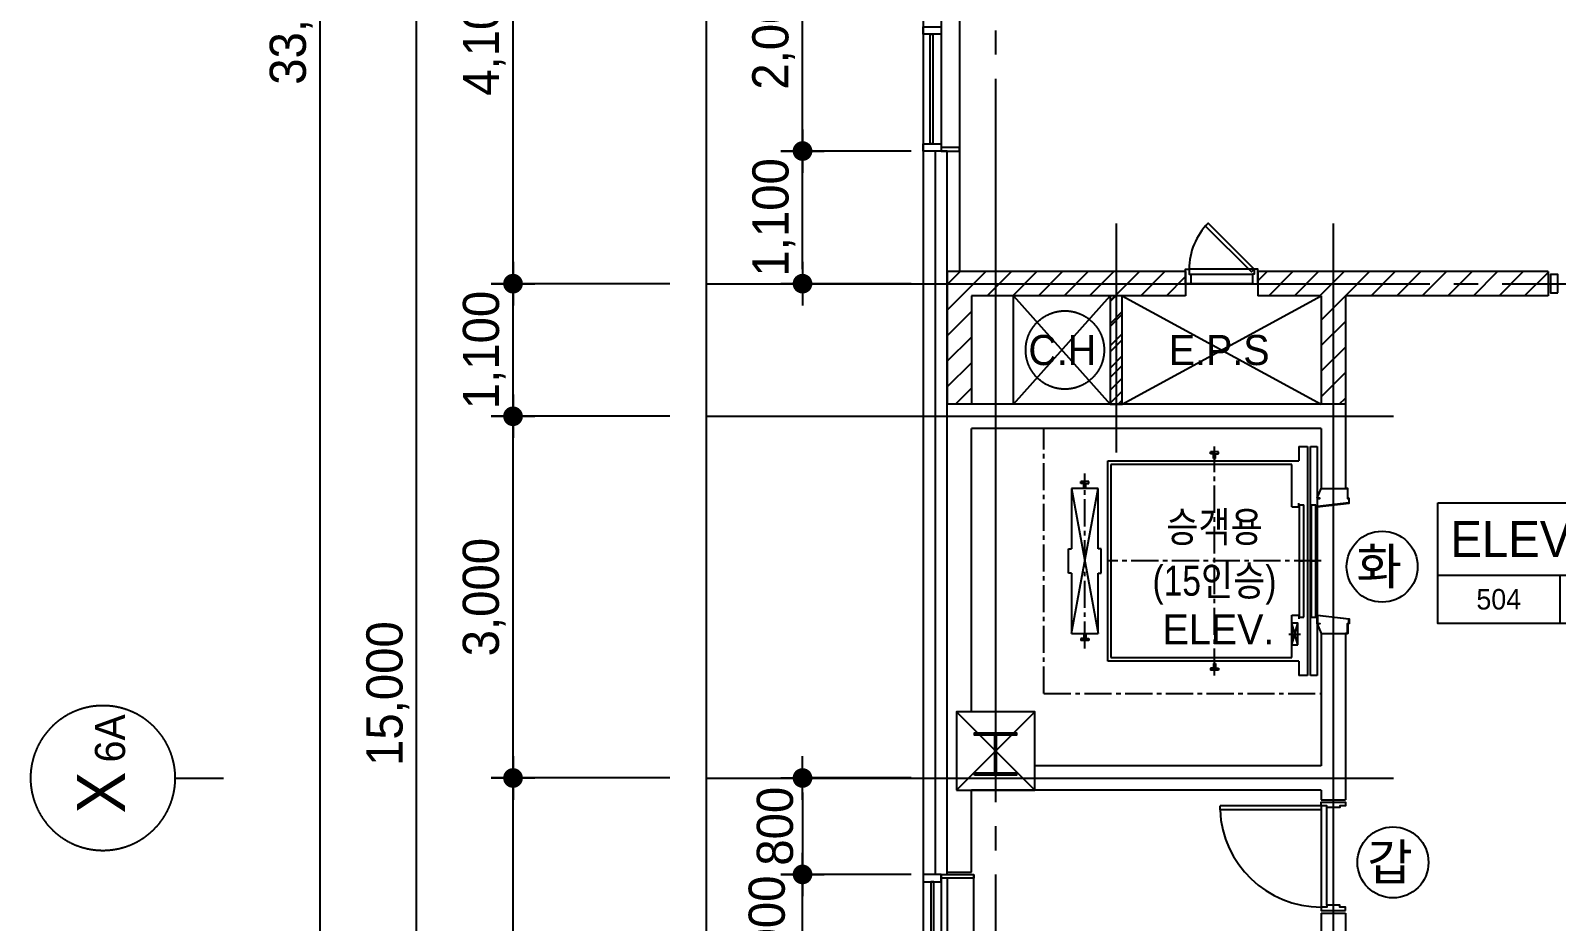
# Model space of a CAD drawing. Extents: x 14327773 to 14405935, y -1804798 to -1750552.
# Drawn here: x 14327773 to 14340423, y -1785939 to -1778549 of the extents above; entities that cross this region are included whole.
import ezdxf
from ezdxf.enums import TextEntityAlignment as Align

# ---------------------------------------------------------------- set-up
doc = ezdxf.new("R2010")
doc.units = 0
doc.header["$LTSCALE"] = 100
doc.header["$MEASUREMENT"] = 0
doc.header["$PDSIZE"] = -10
doc.linetypes.add('CEN', pattern=[66, 60, -2, 2, -2])
doc.linetypes.add('CENTER2', pattern=[1.125, 0.75, -0.125, 0.125, -0.125])
doc.layers.get('0').update_dxf_attribs({"linetype": 'CONTINUOUS'})
doc.layers.get('Defpoints').update_dxf_attribs({"linetype": 'CONTINUOUS'})
for name, color, linetype in [('0-내벽고정식', 7, 'CONTINUOUS'), ('8', 8, 'CONTINUOUS'), ('AXIS', 7, 'CEN'), ('CEN', 1, 'CEN'), ('COL', 2, 'CONTINUOUS'), ('col2', 3, 'CONTINUOUS'), ('DIM', 7, 'CONTINUOUS'), ('elev', 7, 'CONTINUOUS'), ('HAT', 5, 'CONTINUOUS'), ('HOISTWAY', 9, 'CONTINUOUS'), ('TEXT', 2, 'CONTINUOUS'), ('TEXT1', 7, 'CONTINUOUS'), ('WALL', 2, 'CONTINUOUS'), ('WALL-1', 7, 'CONTINUOUS'), ('WALLBR', 3, 'CONTINUOUS'), ('WID', 4, 'CONTINUOUS'), ('WINE', 8, 'CONTINUOUS'), ('지시선', 7, 'CONTINUOUS')]:
    doc.layers.add(name, color=color, linetype=linetype)
doc.styles.add('HY울를도M', font='HYWULM.TTF')
doc.styles.add('굴림', font='H2HDRM.TTF')
doc.styles.add('돋음', font='Dotum.ttf', dxfattribs={"height": 3})
doc.dimstyles.new('DIM100', dxfattribs={"dimtxt": 300, "dimasz": 120, "dimexe": 1, "dimexo": 100, "dimgap": 60, "dimtad": 1, "dimdec": 4, "dimzin": 0, "dimdsep": 46, "dimlunit": 6, "dimtxsty": '굴림', "dimblk": 'DOTT', "dimcen": 0.09, "dimadec": 0, "dimazin": 0, "dimtfac": 1, "dimtdec": 4, "dimtofl": 0, "dimtmove": 2, "dimatfit": 2, "dimldrblk": 'DOTT', "dimfxl": 1, "dimtolj": 1, "dimtzin": 0, "dimarcsym": 0})
doc.dimstyles.new('DIM50', dxfattribs={"dimscale": 50, "dimtxt": 3, "dimasz": 1.2, "dimexe": 1, "dimexo": 1, "dimgap": 0.6, "dimtad": 1, "dimdec": 4, "dimzin": 0, "dimdsep": 46, "dimlunit": 6, "dimtxsty": '굴림', "dimblk": 'DOTT', "dimcen": 0.09, "dimadec": 0, "dimazin": 0, "dimtfac": 1, "dimtdec": 4, "dimtofl": 0, "dimtmove": 2, "dimatfit": 2, "dimldrblk": 'DOTT', "dimfxl": 1, "dimtolj": 1, "dimtzin": 0, "dimarcsym": 0})
pattern_1 = [(45, (1645526.7, -3035737.57), (-106.0660172, 106.0660172), [])]

# ---------------------------------------------------------------- blocks, each defined once
blk = doc.blocks.new('승객용15인승')
at = {"layer": 'elev', "color": 4, "ltscale": 5}
for p, q in [((-90, -1550), (-90, 350)), ((-90, 350), (-35, 350)), ((-35, 350), (-35, -600)), ((-80, -1065), (-80, -135)), ((-80, -135), (-45, -135)), ((-45, -1065), (-45, -135)), ((-90, -600), (-45, -600)), ((-35, -600), (-35, -1550)), ((-80, -1065), (-45, -1065)), ((-35, -1550), (-90, -1550))]:
    blk.add_line(p, q, dxfattribs=at)
at = {"layer": 'elev', "color": 8, "ltscale": 5}
for p, q in [((-1994, 44), (-1994, 60)), ((-1926, 60), (-1994, 60)), ((-1968, 44), (-1994, 44)), ((-1968, 0), (-1968, 44)), ((-1952, 0), (-1952, 44)), ((-1952, 44), (-1926, 44)), ((-1926, 44), (-1926, 60)), ((-2070, 0), (-1850, -1200)), ((-2070, -1200), (-1850, 0)), ((-2070, 0), (-2070, -500)), ((-1850, 0), (-2070, 0)), ((-1850, -500), (-1850, 0)), ((-2095, -700), (-2095, -500)), ((-2095, -500), (-2070, -500)), ((-1825, -500), (-1850, -500)), ((-1825, -700), (-1825, -500)), ((-2070, -700), (-2095, -700)), ((-2070, -700), (-2070, -1200)), ((-1850, -1200), (-1850, -700)), ((-1850, -700), (-1825, -700)), ((-2070, -1200), (-1850, -1200)), ((-1994, -1244), (-1994, -1260)), ((-1968, -1244), (-1994, -1244)), ((-1926, -1260), (-1994, -1260)), ((-1968, -1200), (-1968, -1244)), ((-1952, -1200), (-1952, -1244)), ((-1952, -1244), (-1926, -1244)), ((-1926, -1244), (-1926, -1260))]:
    blk.add_line(p, q, dxfattribs=at)
at = {"layer": 'HOISTWAY', "ltscale": 5}
for p, q in [((-919, 290), (-919, 306)), ((-851, 306), (-919, 306)), ((-893, 290), (-919, 290)), ((-893, 250), (-893, 290)), ((-877, 290), (-851, 290)), ((-877, 250), (-877, 290)), ((-851, 290), (-851, 306)), ((-185, 350), (-185, 230)), ((-185, 350), (-115, 350)), ((-115, 350), (-115, -1550)), ((-1770, 230), (-185, 230)), ((-1770, -1430), (-1770, 230)), ((-245, 200), (-1745, 200)), ((-1745, 200), (-1745, -1400)), ((-893, 250), (-877, 250)), ((-245, -150), (-245, 200)), ((-185, -150), (-185, -120)), ((-245, -150), (-185, -150)), ((-180, -1065), (-180, -135)), ((-180, -135), (-145, -135)), ((-145, -1065), (-145, -135)), ((-180, -600), (-145, -600)), ((-245, -1400), (-245, -1050)), ((-245, -1050), (-185, -1050)), ((-185, -1050), (-185, -1080)), ((-180, -1065), (-145, -1065)), ((-185, -1430), (-1770, -1430)), ((-1745, -1400), (-245, -1400)), ((-893, -1490), (-919, -1490)), ((-919, -1490), (-919, -1506)), ((-851, -1506), (-919, -1506)), ((-893, -1450), (-877, -1450)), ((-893, -1450), (-893, -1490)), ((-877, -1450), (-877, -1490)), ((-877, -1490), (-851, -1490)), ((-851, -1490), (-851, -1506)), ((-185, -1430), (-185, -1550)), ((-115, -1550), (-185, -1550))]:
    blk.add_line(p, q, dxfattribs=at)
at = {"layer": 'HOISTWAY', "color": 1, "linetype": 'CENTER2', "ltscale": 3}
for p, q in [((-885, -1550), (-885, 350)), ((-1960, -1326), (-1960, 127)), ((0, -600), (-1770, -600))]:
    blk.add_line(p, q, dxfattribs=at)
at = {"layer": 'HOISTWAY', "ltscale": 200}
for p, q in [((-245, -1296), (-195, -1116)), ((-195, -1296), (-245, -1116)), ((-268, -1206), (-172, -1206))]:
    blk.add_line(p, q, dxfattribs=at)
at = {"layer": 'HOISTWAY'}
blk.add_lwpolyline([(-195, -1296), (-195, -1116), (-245, -1116), (-245, -1296)], close=True, dxfattribs=at)
blk = doc.blocks.new('DOTT')
for p, q in [((0, 1.5), (0, -1.5)), ((-1.5, 0), (1.5, 0))]:
    blk.add_line(p, q)
at = {"color": 6, "const_width": 0.68}
blk.add_lwpolyline([(-0.34, 0, 1), (0.34, 0, 1)], format="xyb", close=True, dxfattribs=at)
blk = doc.blocks.new('*D25')
at = {"layer": 'Defpoints', "color": 0, "lineweight": -3}
for p in [(14330173, -1761549), (14333373, -1761549), (14333373, -1795249)]:
    blk.add_point(p, dxfattribs=at)
at = {"layer": 'DIM', "color": 7, "lineweight": -2}
for p, q in [((14333073, -1761549), (14330073, -1761549)), ((14330173, -1795129), (14330173, -1761669)), ((14333073, -1795249), (14330073, -1795249))]:
    blk.add_line(p, q, dxfattribs=at)
at = {"layer": 'DIM', "color": 7, "lineweight": -2, "xscale": 120, "yscale": 120, "zscale": 120}
for p, rotation in [((14330173, -1761549), 90), ((14330173, -1795249), 270)]:
    blk.add_blockref('DOTT', p, dxfattribs=dict(at, rotation=rotation))
at = {"layer": 'DIM', "color": 3, "insert": (14329934, -1778399), "char_height": 300, "attachment_point": 5, "rotation": 90, "style": '굴림'}
blk.add_mtext('\\A1;33,700', dxfattribs=at)
blk = doc.blocks.new('*D28')
at = {"layer": 'Defpoints', "color": 0, "lineweight": -3}
for p in [(14330973, -1776549), (14333373, -1776549), (14333373, -1791549)]:
    blk.add_point(p, dxfattribs=at)
at = {"layer": 'DIM', "color": 7, "lineweight": -2}
for p, q in [((14333073, -1776549), (14330873, -1776549)), ((14330973, -1791429), (14330973, -1776669)), ((14333073, -1791549), (14330873, -1791549))]:
    blk.add_line(p, q, dxfattribs=at)
at = {"layer": 'DIM', "color": 7, "lineweight": -2, "xscale": 120, "yscale": 120, "zscale": 120}
for p, rotation in [((14330973, -1776549), 90), ((14330973, -1791549), 270)]:
    blk.add_blockref('DOTT', p, dxfattribs=dict(at, rotation=rotation))
at = {"layer": 'DIM', "color": 3, "insert": (14330735, -1784049), "char_height": 300, "attachment_point": 5, "rotation": 90, "style": '굴림'}
blk.add_mtext('\\A1;15,000', dxfattribs=at)
blk = doc.blocks.new('*D30')
at = {"layer": 'Defpoints', "color": 0, "lineweight": -3}
for p in [(14331773, -1776549), (14333373, -1776549), (14333373, -1780649)]:
    blk.add_point(p, dxfattribs=at)
at = {"layer": 'DIM', "color": 7, "lineweight": -2}
for p, q in [((14333073, -1776549), (14331673, -1776549)), ((14331773, -1780529), (14331773, -1776669)), ((14333073, -1780649), (14331673, -1780649))]:
    blk.add_line(p, q, dxfattribs=at)
at = {"layer": 'DIM', "color": 7, "lineweight": -2, "xscale": 120, "yscale": 120, "zscale": 120}
for p, rotation in [((14331773, -1776549), 90), ((14331773, -1780649), 270)]:
    blk.add_blockref('DOTT', p, dxfattribs=dict(at, rotation=rotation))
at = {"layer": 'DIM', "color": 3, "insert": (14331535, -1778599), "char_height": 300, "attachment_point": 5, "rotation": 90, "style": '굴림'}
blk.add_mtext('\\A1;4,100', dxfattribs=at)
blk = doc.blocks.new('*D31')
at = {"layer": 'Defpoints', "color": 0, "lineweight": -3}
for p in [(14331773, -1784749), (14333373, -1784749), (14333373, -1791549)]:
    blk.add_point(p, dxfattribs=at)
at = {"layer": 'DIM', "color": 7, "lineweight": -2}
for p, q in [((14333073, -1784749), (14331673, -1784749)), ((14331773, -1791429), (14331773, -1784869)), ((14333073, -1791549), (14331673, -1791549))]:
    blk.add_line(p, q, dxfattribs=at)
at = {"layer": 'DIM', "color": 7, "lineweight": -2, "xscale": 120, "yscale": 120, "zscale": 120}
for p, rotation in [((14331773, -1784749), 90), ((14331773, -1791549), 270)]:
    blk.add_blockref('DOTT', p, dxfattribs=dict(at, rotation=rotation))
at = {"layer": 'DIM', "color": 3, "insert": (14331534, -1788149), "char_height": 300, "attachment_point": 5, "rotation": 90, "style": '굴림'}
blk.add_mtext('\\A1;6,800', dxfattribs=at)
blk = doc.blocks.new('*D32')
at = {"layer": 'Defpoints', "color": 0, "lineweight": -3}
for p in [(14331773, -1780649), (14333373, -1780649), (14333373, -1781749)]:
    blk.add_point(p, dxfattribs=at)
at = {"layer": 'DIM', "color": 7, "lineweight": -2}
for p, q in [((14333073, -1780649), (14331673, -1780649)), ((14331773, -1781629), (14331773, -1780769)), ((14333073, -1781749), (14331673, -1781749))]:
    blk.add_line(p, q, dxfattribs=at)
at = {"layer": 'DIM', "color": 7, "lineweight": -2, "xscale": 120, "yscale": 120, "zscale": 120}
for p, rotation in [((14331773, -1780649), 90), ((14331773, -1781749), 270)]:
    blk.add_blockref('DOTT', p, dxfattribs=dict(at, rotation=rotation))
at = {"layer": 'DIM', "color": 3, "insert": (14331535, -1781199), "char_height": 300, "attachment_point": 5, "rotation": 90, "style": '굴림'}
blk.add_mtext('\\A1;1,100', dxfattribs=at)
blk = doc.blocks.new('*D33')
at = {"layer": 'Defpoints', "color": 0, "lineweight": -3}
for p in [(14331773, -1781749), (14333373, -1781749), (14333373, -1784749)]:
    blk.add_point(p, dxfattribs=at)
at = {"layer": 'DIM', "color": 7, "lineweight": -2}
for p, q in [((14333073, -1781749), (14331673, -1781749)), ((14331773, -1784629), (14331773, -1781869)), ((14333073, -1784749), (14331673, -1784749))]:
    blk.add_line(p, q, dxfattribs=at)
at = {"layer": 'DIM', "color": 7, "lineweight": -2, "xscale": 120, "yscale": 120, "zscale": 120}
for p, rotation in [((14331773, -1781749), 90), ((14331773, -1784749), 270)]:
    blk.add_blockref('DOTT', p, dxfattribs=dict(at, rotation=rotation))
at = {"layer": 'DIM', "color": 3, "insert": (14331534, -1783249), "char_height": 300, "attachment_point": 5, "rotation": 90, "style": '굴림'}
blk.add_mtext('\\A1;3,000', dxfattribs=at)
blk = doc.blocks.new('TT1')
at = {"layer": 'TEXT1'}
for p, q in [((-1013, -600), (1013, -600)), ((0, -600), (0, -1000))]:
    blk.add_line(p, q, dxfattribs=at)
blk.add_lwpolyline([(-1013, 0), (1013, 0), (1013, -1000), (-1013, -1000)], close=True, dxfattribs=at)
blk = doc.blocks.new('*D131')
at = {"layer": 'Defpoints', "color": 0, "lineweight": -3, "ltscale": 3}
for p in [(14335173, -1784749), (14334173, -1785549), (14335173, -1785549)]:
    blk.add_point(p, dxfattribs=at)
at = {"layer": 'DIM', "color": 7, "lineweight": -2, "ltscale": 3}
for p, q in [((14335073, -1784749), (14334172, -1784749)), ((14334173, -1784869), (14334173, -1785429)), ((14335073, -1785549), (14334172, -1785549))]:
    blk.add_line(p, q, dxfattribs=at)
at = {"layer": 'DIM', "color": 7, "lineweight": -2, "ltscale": 3, "xscale": 120, "yscale": 120, "zscale": 120}
for p, rotation in [((14334173, -1784749), 90), ((14334173, -1785549), 270)]:
    blk.add_blockref('DOTT', p, dxfattribs=dict(at, rotation=rotation))
at = {"layer": 'DIM', "color": 3, "ltscale": 3, "insert": (14333946, -1785149), "char_height": 300, "attachment_point": 5, "rotation": 90, "style": '굴림'}
blk.add_mtext('\\A1;800', dxfattribs=at)
blk = doc.blocks.new('*D132')
at = {"layer": 'Defpoints', "color": 0, "lineweight": -3, "ltscale": 3}
for p in [(14334173, -1785549), (14335173, -1785549), (14335173, -1786549)]:
    blk.add_point(p, dxfattribs=at)
at = {"layer": 'DIM', "color": 7, "lineweight": -2, "ltscale": 3}
for p, q in [((14335073, -1785549), (14334172, -1785549)), ((14334173, -1786429), (14334173, -1785669)), ((14335073, -1786549), (14334172, -1786549))]:
    blk.add_line(p, q, dxfattribs=at)
at = {"layer": 'DIM', "color": 7, "lineweight": -2, "ltscale": 3, "xscale": 120, "yscale": 120, "zscale": 120}
for p, rotation in [((14334173, -1785549), 90), ((14334173, -1786549), 270)]:
    blk.add_blockref('DOTT', p, dxfattribs=dict(at, rotation=rotation))
at = {"layer": 'DIM', "color": 3, "ltscale": 3, "insert": (14333904, -1786049), "char_height": 300, "attachment_point": 5, "rotation": 90, "style": '굴림'}
blk.add_mtext('\\A1;1,000', dxfattribs=at)
blk = doc.blocks.new('*D134')
at = {"layer": 'Defpoints', "color": 0, "lineweight": -3, "ltscale": 3}
for p in [(14334173, -1777549), (14335173, -1777549), (14335173, -1779549)]:
    blk.add_point(p, dxfattribs=at)
at = {"layer": 'DIM', "color": 7, "lineweight": -2, "ltscale": 3}
for p, q in [((14335073, -1777549), (14334172, -1777549)), ((14334173, -1779429), (14334173, -1777669)), ((14335073, -1779549), (14334172, -1779549))]:
    blk.add_line(p, q, dxfattribs=at)
at = {"layer": 'DIM', "color": 7, "lineweight": -2, "ltscale": 3, "xscale": 120, "yscale": 120, "zscale": 120}
for p, rotation in [((14334173, -1777549), 90), ((14334173, -1779549), 270)]:
    blk.add_blockref('DOTT', p, dxfattribs=dict(at, rotation=rotation))
at = {"layer": 'DIM', "color": 3, "ltscale": 3, "insert": (14333934, -1778549), "char_height": 300, "attachment_point": 5, "rotation": 90, "style": '굴림'}
blk.add_mtext('\\A1;2,000', dxfattribs=at)
blk = doc.blocks.new('*D135')
at = {"layer": 'Defpoints', "color": 0, "lineweight": -3, "ltscale": 3}
for p in [(14334173, -1779549), (14335173, -1779549), (14335173, -1780649)]:
    blk.add_point(p, dxfattribs=at)
at = {"layer": 'DIM', "color": 7, "lineweight": -2, "ltscale": 3}
for p, q in [((14335073, -1779549), (14334172, -1779549)), ((14334173, -1780529), (14334173, -1779669)), ((14335073, -1780649), (14334172, -1780649))]:
    blk.add_line(p, q, dxfattribs=at)
at = {"layer": 'DIM', "color": 7, "lineweight": -2, "ltscale": 3, "xscale": 120, "yscale": 120, "zscale": 120}
for p, rotation in [((14334173, -1779549), 90), ((14334173, -1780649), 270)]:
    blk.add_blockref('DOTT', p, dxfattribs=dict(at, rotation=rotation))
at = {"layer": 'DIM', "color": 3, "ltscale": 3, "insert": (14333935, -1780099), "char_height": 300, "attachment_point": 5, "rotation": 90, "style": '굴림'}
blk.add_mtext('\\A1;1,100', dxfattribs=at)
blk = doc.blocks.new('BOMBOM_S')
at = {"color": 7}
blk.add_line((0, 0.4), (0, 0), dxfattribs=at)
blk.add_lwpolyline([(-0.6, 1, 1), (0.6, 1, 1), (-0.6, 1, 1)], format="xyb", dxfattribs=at)
at = {"color": 1, "style": '돋음'}
for tag, p, height in [('X', (-0.295, 0.816), 0.4), ('N', (0.129, 0.816), 0.25)]:
    blk.add_attdef(tag, p, '', height=height, dxfattribs=at)
blk = doc.blocks.new('D600')
at = {"layer": 'WID'}
for p, q in [((0, -255), (0, 255)), ((80, 255), (80, -255)), ((120, -270), (120, 270))]:
    blk.add_line(p, q, dxfattribs=at)
for points in [[(90, 300), (120, 300), (120, 270), (80, 270), (80, 255), (0, 255), (0, 270), (0, 270), (0, 300), (90, 300)], [(120, -270), (97, -247), (478, 135), (502, 112)], [(90, -300), (120, -300), (120, -270), (80, -270), (80, -255), (0, -255), (0, -270), (0, -270), (0, -300), (90, -300)]]:
    blk.add_lwpolyline(points, dxfattribs=at)
blk.add_lwpolyline([(120, -270), (502, 112, 0.198912), (120, 270, 0.198912)], format="xyb", dxfattribs=at)

msp = doc.modelspace()

# ---------------------------------------------------------------- hatches: boundary and pattern name
at = {"layer": 'HAT', "lineweight": -3, "ltscale": 200}
h = msp.add_hatch(dxfattribs=at)
h.set_pattern_fill('_USER,N', color=256, scale=150, angle=45, style=0, pattern_type=0)
h.set_pattern_definition(pattern_1)
h.paths.add_polyline_path([(14335373.21251, -1780549.19177), (14337348.21251, -1780549.19177), (14337348.21251, -1780749.19177), (14335573.21251, -1780749.19177), (14335573.21251, -1781649.19177), (14335373.21251, -1781649.19177), (14335373.21251, -1780549.19177)])
h = msp.add_hatch(dxfattribs=at)
h.set_pattern_fill('_USER,N', color=256, scale=150, angle=45, style=0, pattern_type=0)
h.set_pattern_definition(pattern_1)
h.paths.add_polyline_path([(14337948.21251, -1780549.19177), (14337948.21251, -1780749.19177), (14338473.21251, -1780749.19177), (14338473.21251, -1781649.19177), (14338673.21251, -1781649.19177), (14338673.21251, -1780749.19177), (14340353.21251, -1780749.19177), (14340353.21251, -1780549.19177)])
at = {"layer": 'HAT'}
h = msp.add_hatch(dxfattribs=at)
h.set_pattern_fill('_USER', color=256, scale=130, angle=45, style=0, pattern_type=0)
h.set_pattern_definition([(45, (13414982.55, -2364625.65), (-91.923882, 91.923882), [])])
h.paths.add_polyline_path([(14336723.21251, -1781649.19177), (14336823.21251, -1781649.19177), (14336823.21251, -1780749.19177), (14336723.21251, -1780749.19177)])
at = {"layer": 'HAT', "lineweight": -3, "ltscale": 200}
h = msp.add_hatch(dxfattribs=at)
h.set_pattern_fill('_USER,N', color=256, scale=150, angle=45, style=0, pattern_type=0)
h.set_pattern_definition(pattern_1)
h.paths.add_polyline_path([(14336723.21251, -1781649.19177), (14336823.21251, -1781649.19177), (14336823.21251, -1780749.19177), (14336723.21251, -1780749.19177)])

# ---------------------------------------------------------------- linework, layer by layer
at = {"layer": '0-내벽고정식'}
msp.add_line((14335473.21251, -1779549.19177), (14335473.21251, -1780549.19177), dxfattribs=at)
at = {"layer": '8'}
for p, q in [((14338440.21251, -1782499.19177), (14338440.21251, -1783399.19177)), ((14338440.21251, -1783399.19177), (14338440.21251, -1782499.19177))]:
    msp.add_line(p, q, dxfattribs=at)
at = {"layer": 'CEN', "linetype": 'CEN'}
for p, q in [((14335773.21251, -1759149.19177), (14335773.21251, -1799049.19177)), ((14335773.21251, -1759149.19177), (14335773.21251, -1799049.19177)), ((14336773.21251, -1780149.19177), (14336773.21251, -1782049.19177)), ((14338573.21251, -1780149.19177), (14338573.21251, -1799049.19177)), ((14333373.21251, -1780649.19177), (14346273.21251, -1780649.19177)), ((14335923.21251, -1781649.19177), (14335923.21251, -1780749.19177)), ((14335923.21251, -1781649.19177), (14335923.21251, -1780749.19177)), ((14335923.21251, -1781649.19177), (14336723.21251, -1780749.19177)), ((14335923.21251, -1780749.19177), (14336723.21251, -1781649.19177)), ((14336823.21251, -1781649.19177), (14338473.21251, -1780749.19177)), ((14336823.21251, -1780749.19177), (14338473.21251, -1781649.19177)), ((14333373.21251, -1781749.19177), (14339073.21251, -1781749.19177)), ((14333373.21251, -1784749.19177), (14339073.21251, -1784749.19177))]:
    msp.add_line(p, q, dxfattribs=at)
msp.add_circle((14336348.21251, -1781199.19177), 325, dxfattribs=at)
at = {"layer": 'COL'}
msp.add_line((14338473.21251, -1782349.19177), (14338673.21251, -1782349.19177), dxfattribs=at)
for points in [[(14336098.21251, -1784649.19177), (14336098.21251, -1784199.19177), (14335573.21251, -1784199.19177)], [(14335373.21251, -1785529.19177), (14335573.21251, -1785529.19177)]]:
    msp.add_lwpolyline(points, dxfattribs=at)
at = {"layer": 'col2'}
msp.add_lwpolyline([(14335598.21251, -1784724.19177), (14335598.21251, -1784705.19177), (14335767.21251, -1784705.19177), (14335767.21251, -1784393.19177), (14335598.21251, -1784393.19177), (14335598.21251, -1784374.19177), (14335948.21251, -1784374.19177), (14335948.21251, -1784393.19177), (14335779.21251, -1784393.19177), (14335779.21251, -1784705.19177), (14335948.21251, -1784705.19177), (14335948.21251, -1784724.19177)], close=True, dxfattribs=at)
at = {"layer": 'Defpoints'}
for p, q in [((14335448.21251, -1784849.19177), (14336098.21251, -1784199.19177)), ((14336098.21251, -1784849.19177), (14335448.21251, -1784199.19177))]:
    msp.add_line(p, q, dxfattribs=at)
at = {"layer": 'Defpoints', "color": 76}
msp.add_lwpolyline([(14333373.21251, -1799049.19177), (14397373.21251, -1799049.19177), (14397373.21251, -1759149.19177), (14333373.21251, -1759149.19177)], close=True, dxfattribs=at)
at = {"layer": 'Defpoints'}
msp.add_lwpolyline([(14335448.21251, -1784849.19177), (14336098.21251, -1784849.19177), (14336098.21251, -1784199.19177), (14335448.21251, -1784199.19177)], close=True, dxfattribs=at)
at = {"layer": 'elev', "color": 8, "linetype": 'CENTER2', "ltscale": 3}
for q in [(14336173.21251, -1781849.19177), (14338473.21251, -1784049.19177)]:
    msp.add_line((14336173.21251, -1784049.19177), q, dxfattribs=at)
at = {"layer": 'elev'}
for p, q in [((14338440.21251, -1782429.19177), (14338473.21251, -1782349.19177)), ((14338440.21251, -1783469.19177), (14338473.21251, -1783549.19177))]:
    msp.add_line(p, q, dxfattribs=at)
at = {"layer": 'elev', "color": 4}
for points in [[(14338705.21251, -1782429.19177), (14338693.21251, -1782429.19177), (14338693.21251, -1782349.19177), (14338673.21251, -1782349.19177), (14338673.21251, -1782349.19177), (14338691.21251, -1782349.19177), (14338691.21251, -1782431.19177), (14338703.21251, -1782431.19177), (14338703.21251, -1782467.40755), (14338442.21251, -1782496.94991), (14338442.21251, -1782431.19177), (14338460.33965, -1782431.19177), (14338460.33965, -1782429.19177), (14338440.21251, -1782429.19177), (14338440.21251, -1782499.19177), (14338705.21251, -1782469.19177)], [(14338705.21251, -1783469.19177), (14338693.21251, -1783469.19177), (14338693.21251, -1783549.19177), (14338673.21251, -1783549.19177), (14338673.21251, -1783549.19177), (14338691.21251, -1783549.19177), (14338691.21251, -1783467.19177), (14338703.21251, -1783467.19177), (14338703.21251, -1783430.976), (14338442.21251, -1783401.43364), (14338442.21251, -1783467.19177), (14338460.33965, -1783467.19177), (14338460.33965, -1783469.19177), (14338440.21251, -1783469.19177), (14338440.21251, -1783399.19177), (14338705.21251, -1783429.19177)]]:
    msp.add_lwpolyline(points, close=True, dxfattribs=at)
at = {"layer": 'WALL'}
for p, q in [((14335373.21251, -1785529.19177), (14335373.21251, -1781649.19177)), ((14338673.21251, -1781649.19177), (14335373.21251, -1781649.19177)), ((14338673.21251, -1781649.19177), (14338673.21251, -1782349.19177)), ((14335573.21251, -1784199.19177), (14335573.21251, -1781849.19177)), ((14338473.21251, -1781849.19177), (14335573.21251, -1781849.19177)), ((14338473.21251, -1781849.19177), (14338473.21251, -1782349.19177)), ((14338473.21251, -1783549.19177), (14338473.21251, -1784649.19177)), ((14338473.21251, -1783549.19177), (14338673.21251, -1783549.19177)), ((14338673.21251, -1783549.19177), (14338673.21251, -1784929.19177)), ((14338473.21251, -1784649.19177), (14336098.21251, -1784649.19177)), ((14335573.21251, -1785529.19177), (14335573.21251, -1784849.19177)), ((14338473.21251, -1784849.19177), (14335573.21251, -1784849.19177)), ((14338473.21251, -1784849.19177), (14338473.21251, -1784929.19177)), ((14338473.21251, -1784929.19177), (14338673.21251, -1784929.19177)), ((14338473.21251, -1785869.19177), (14338473.21251, -1791749.19177)), ((14338473.21251, -1785869.19177), (14338673.21251, -1785869.19177)), ((14338673.21251, -1785869.19177), (14338673.21251, -1791224.19177))]:
    msp.add_line(p, q, dxfattribs=at)
at = {"layer": 'WALL-1', "color": 4}
for p, q in [((14335173.21251, -1779549.19177), (14335173.21251, -1785549.19177)), ((14335373.21251, -1779549.19177), (14335173.21251, -1779549.19177)), ((14335273.21251, -1779549.19177), (14335273.21251, -1785549.19177)), ((14335373.21251, -1785549.19177), (14335373.21251, -1779549.19177)), ((14338518.21251, -1784994.19177), (14338518.21251, -1784979.19177)), ((14335373.21251, -1785579.19177), (14335373.21251, -1786519.19177))]:
    msp.add_line(p, q, dxfattribs=at)
at = {"layer": 'WALLBR'}
for p, q in [((14337348.21251, -1780549.19177), (14335373.21251, -1780549.19177)), ((14335373.21251, -1780549.19177), (14335373.21251, -1781649.19177)), ((14337348.21251, -1780549.19177), (14337348.21251, -1780749.19177)), ((14338673.21251, -1780549.19177), (14337948.21251, -1780549.19177)), ((14337948.21251, -1780549.19177), (14337948.21251, -1780749.19177)), ((14340353.21251, -1780549.19177), (14338673.21251, -1780549.19177)), ((14340353.21251, -1780549.19177), (14340353.21251, -1780749.19177)), ((14337348.21251, -1780749.19177), (14335573.21251, -1780749.19177)), ((14335573.21251, -1780749.19177), (14335573.21251, -1781649.19177)), ((14338473.21251, -1780749.19177), (14337948.21251, -1780749.19177)), ((14338473.21251, -1780749.19177), (14338473.21251, -1781649.19177)), ((14338673.21251, -1780749.19177), (14338673.21251, -1781649.19177)), ((14340353.21251, -1780749.19177), (14338673.21251, -1780749.19177))]:
    msp.add_line(p, q, dxfattribs=at)
msp.add_lwpolyline([(14336723.21251, -1781649.19177), (14336823.21251, -1781649.19177), (14336823.21251, -1780749.19177), (14336723.21251, -1780749.19177)], close=True, dxfattribs=at)
at = {"layer": 'WID', "color": 8}
for p, q in [((14335173.21251, -1785549.19177), (14335173.21251, -1786549.19177)), ((14335323.21251, -1785549.19177), (14335323.21251, -1786549.19177)), ((14335593.21251, -1786519.19177), (14335593.21251, -1785549.19177))]:
    msp.add_line(p, q, dxfattribs=at)
at = {"layer": 'WID'}
for points in [[(14335323.21251, -1778519.19177), (14335323.21251, -1778579.19177), (14335173.21251, -1778579.19177), (14335173.21251, -1778519.19177)], [(14335254.21043, -1779489.35), (14335230.21251, -1779489.19177), (14335230.21333, -1778579.19177), (14335254.21333, -1778579.19177)], [(14335323.21251, -1779489.19177), (14335323.21251, -1779549.19177), (14335173.21251, -1779549.19177), (14335173.21251, -1779489.19177)], [(14335473.21251, -1779549.19177), (14335473.21251, -1779519.19177), (14335323.21251, -1779519.19177), (14335323.21251, -1779549.19177)], [(14340433.21251, -1780724.19177), (14340433.21251, -1780574.19177), (14340373.21251, -1780574.19177), (14340373.21251, -1780724.19177)], [(14335323.21251, -1785609.19177), (14335323.21251, -1785549.19177), (14335173.21251, -1785549.19177), (14335173.21251, -1785609.19177)], [(14335236.21251, -1785609.19177), (14335236.21251, -1786489.19177), (14335260.21251, -1786489.19177), (14335260.21251, -1785609.19177)], [(14335593.21251, -1785549.19177), (14335593.21251, -1785579.19177), (14335323.21251, -1785579.19177), (14335323.21251, -1785549.19177)]]:
    msp.add_lwpolyline(points, close=True, dxfattribs=at)
for points in [[(14338473.21251, -1784979.19177), (14338473.21251, -1785014.19177), (14337633.86433, -1785014.19177), (14337633.86433, -1784979.19177)], [(14338473.21251, -1784979.19177), (14337633.86433, -1784979.19177)], [(14338673.21251, -1784949.19177), (14338673.21251, -1784949.19177), (14338673.21251, -1784979.19177), (14338628.21251, -1784979.19177), (14338628.21251, -1784994.19177), (14338518.21251, -1784994.19177), (14338518.21251, -1784979.19177), (14338473.21251, -1784979.19177), (14338473.21251, -1784949.19177), (14338673.21251, -1784949.19177)], [(14338673.21251, -1785849.19177), (14338673.21251, -1785849.19177), (14338673.21251, -1785819.19177), (14338628.21251, -1785819.19177), (14338628.21251, -1785804.19177), (14338518.21251, -1785804.19177), (14338518.21251, -1785819.19177), (14338473.21251, -1785819.19177), (14338473.21251, -1785849.19177), (14338673.21251, -1785849.19177)]]:
    msp.add_lwpolyline(points, dxfattribs=at)
msp.add_arc((14338473.26857, -1784979.05235), 840.13942, 182.397135332, 269.996177015, dxfattribs=at)
at = {"layer": 'WINE'}
for p, q in [((14335173.21251, -1777549.19177), (14335173.21251, -1779549.19177)), ((14335323.21251, -1777549.19177), (14335323.21251, -1779549.19177)), ((14335473.21251, -1777549.19177), (14335473.21251, -1779549.19177))]:
    msp.add_line(p, q, dxfattribs=at)
at = {"layer": 'WINE', "lineweight": -3, "ltscale": 200}
for p, q in [((14338473.21251, -1785014.19177), (14338473.21251, -1785819.19177)), ((14338518.21251, -1785804.19177), (14338518.21251, -1784994.19177))]:
    msp.add_line(p, q, dxfattribs=at)
at = {"layer": '지시선'}
for centre in [(14338977.93125, -1782996.20441), (14339067.69627, -1785449.19177)]:
    msp.add_circle(centre, 294.48376, dxfattribs=at)

# ---------------------------------------------------------------- block references
at = {"layer": 'AXIS', "xscale": 1000, "yscale": 1000, "zscale": 1000, "rotation": 90}
msp.add_blockref('BOMBOM_S', (14329373.21251, -1784749.19177), dxfattribs=at).add_auto_attribs({'X': 'X', 'N': '6A'})
at = {"layer": 'elev'}
msp.add_blockref('승객용15인승', (14338473.21251, -1782349.19177), dxfattribs=at)
at = {"layer": 'TEXT1'}
msp.add_blockref('TT1', (14340451.48128, -1782466.48127), dxfattribs=at)
at = {"layer": 'WID', "rotation": 90}
msp.add_blockref('D600', (14337648.21251, -1780649.19177), dxfattribs=at)

# ---------------------------------------------------------------- texts
at = {"layer": 'TEXT', "style": 'HY울를도M'}
for s, p in [('C.H', (14336327.01301, -1781199.19177)), ('E.P.S', (14337627.01301, -1781199.19177)), ('ELEV.', (14337621.33949, -1783516.49615))]:
    msp.add_text(s, height=250, dxfattribs=at).set_placement(p, align=Align.MIDDLE)
at = {"layer": 'TEXT', "style": 'HY울를도M', "width": 0.85}
for s, p in [('승객용', (14337588.21251, -1782663.80777)), ('(15인승)', (14337588.21251, -1783134.00787))]:
    msp.add_text(s, height=250, dxfattribs=at).set_placement(p, align=Align.MIDDLE)
at = {"layer": 'TEXT1', "style": 'HY울를도M'}
msp.add_text('ELEV.홀 2', height=300, dxfattribs=at).set_placement((14340451.48128, -1782917.27135), align=Align.CENTER)
for s, p in [('화', (14338764.47233, -1783143.13065)), ('갑', (14338854.23736, -1785595.47459))]:
    msp.add_text(s, height=300, dxfattribs=at).set_placement(p)
at = {"layer": 'TEXT1', "color": 2, "style": 'HY울를도M'}
msp.add_text('504', height=170, dxfattribs=at).set_placement((14339944.73333, -1783266.40127), align=Align.MIDDLE_CENTER)

# ---------------------------------------------------------------- dimensions: what is measured, and where the dimension line sits
at = {"layer": 'DIM'}
for base, p1, p2, picture, middle in [((14330173.21251, -1761549.19177), (14333373.21251, -1795249.19177), (14333373.21251, -1761549.19177), '*D25', (14329934.17429, -1778399.19177)), ((14330973.21251, -1776549.19177), (14333373.21251, -1791549.19177), (14333373.21251, -1776549.19177), '*D28', (14330734.5442, -1784049.19177)), ((14331773.21251, -1776549.19177), (14333373.21251, -1780649.19177), (14333373.21251, -1776549.19177), '*D30', (14331534.5442, -1778599.19177)), ((14331773.21251, -1780649.19177), (14333373.21251, -1781749.19177), (14333373.21251, -1780649.19177), '*D32', (14331534.5442, -1781199.19177)), ((14331773.21251, -1781749.19177), (14333373.21251, -1784749.19177), (14333373.21251, -1781749.19177), '*D33', (14331534.17429, -1783249.19177)), ((14331773.21251, -1784749.19177), (14333373.21251, -1791549.19177), (14333373.21251, -1784749.19177), '*D31', (14331534.17429, -1788149.19177))]:
    dim = msp.add_linear_dim(base=base, p1=p1, p2=p2, angle=90, dimstyle='DIM50', override={"dimscale": 100, "dimexo": 3}, dxfattribs=at)
    dim.commit()
    dim.dimension.update_dxf_attribs({"geometry": picture, "text_midpoint": middle})
at = {"layer": 'DIM', "ltscale": 3}
for base, p1, p2, angle, picture, middle in [((14334173.21251, -1777549.19177), (14335173.21251, -1779549.19177), (14335173.21251, -1777549.19177), 90, '*D134', (14333934.17429, -1778549.19177)), ((14334173.21251, -1779549.19177), (14335173.21251, -1780649.19177), (14335173.21251, -1779549.19177), 90, '*D135', (14333934.5442, -1780099.19177)), ((14334173.21251, -1785549.19177), (14335173.21251, -1784749.19177), (14335173.21251, -1785549.19177), 270, '*D131', (14333946.19648, -1785149.19177)), ((14334173.21251, -1785549.19177), (14335173.21251, -1786549.19177), (14335173.21251, -1785549.19177), 90, '*D132', (14333903.5442, -1786049.19177))]:
    dim = msp.add_linear_dim(base=base, p1=p1, p2=p2, angle=angle, dimstyle='DIM100', dxfattribs=at)
    dim.commit()
    dim.dimension.update_dxf_attribs({"geometry": picture, "text_midpoint": middle})

doc.saveas('drawing.dxf')
